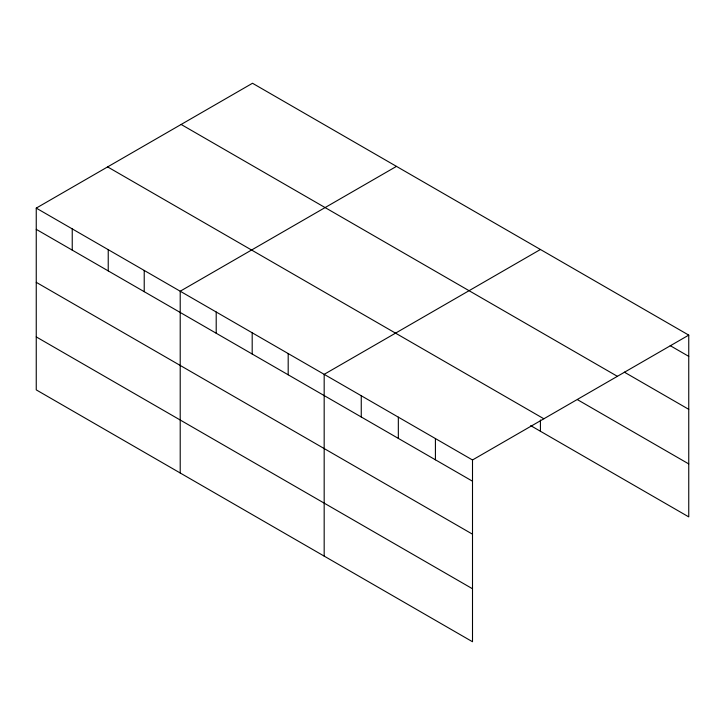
<?xml version="1.0" encoding="UTF-8"?>
<svg xmlns="http://www.w3.org/2000/svg" width="725" height="725" viewBox="0 0 725 725"><rect width="100%" height="100%" fill="white"/><g stroke="black" fill="none" stroke-linecap="round" stroke-linejoin="round"><path stroke-width="1.09" d="M472.501 534.189L472.501 459.976L36.25 208.111L36.25 389.878L472.501 641.743L472.501 534.189L36.25 282.324M530.7 425.638L688.75 516.889L688.75 335.122L252.499 83.257L36.25 208.111M396.466 166.378L180.208 291.223L180.208 472.99M540.424 249.491L324.175 374.345L324.175 556.111M472.501 459.976L688.75 335.122M670.208 345.653L688.75 356.365M624.343 372.152L688.75 409.335M181.141 124.455L617.383 376.329M577.508 399.692L688.75 463.918M107.617 166.904L543.859 418.778M36.25 229.345L472.501 481.21M36.25 336.898L472.501 588.763M540.424 419.983L540.424 431.257M435.417 438.571L435.417 459.804M398.333 417.156L398.333 438.398M361.258 395.75L361.258 416.984M288.188 353.564L288.188 374.798M252.191 332.784L252.191 354.017M216.204 312.004L216.204 333.237M144.221 270.443L144.221 291.686M108.233 249.663L108.233 270.905M72.237 228.892L72.237 250.125"/></g></svg>
